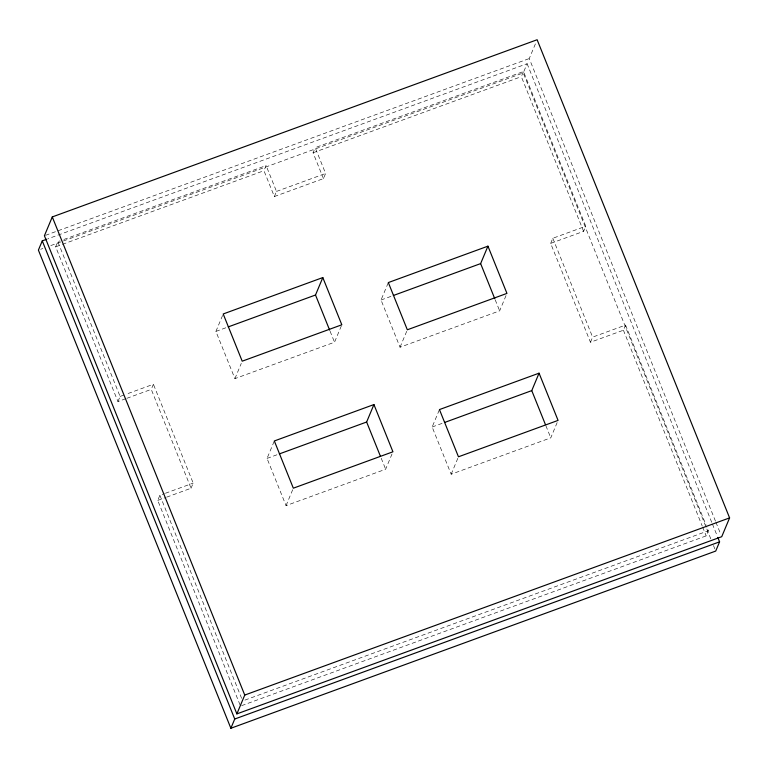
<?xml version="1.0" encoding="UTF-8"?>
<svg xmlns="http://www.w3.org/2000/svg" width="768" height="768" viewBox="0 0 768 768"><rect width="100%" height="100%" fill="white"/><g stroke="black" fill="none" stroke-linecap="round" stroke-linejoin="round"><path stroke-width="0.58" stroke-dasharray="3.84 2.88" d="M125.722 398.717L117.946 401.558L55.661 246.826L57.802 241.699L60.058 240.874M117.946 401.558L120.096 396.432L57.802 241.699M166.618 497.174L191.05 488.246L151.258 389.386L153.398 384.259L125.645 394.397M590.467 342.259L592.618 337.133L625.546 325.094L623.405 330.221L590.467 342.259L550.666 243.389L583.603 231.35L585.754 226.224L523.478 71.52L315.197 147.638L325.603 173.472L323.453 178.608L274.358 196.55L263.952 170.707L266.102 165.581L61.181 240.461M341.357 325.882L334.522 342.23L234.912 378.634L215.904 331.411L223.2 313.968M274.358 196.55L276.499 191.414L266.102 165.581M240.067 704.947L157.738 500.419L159.888 495.283L164.323 493.661M323.453 178.608L313.056 152.765L315.197 147.638M234.912 378.634L241.296 363.37M191.05 488.246L193.19 483.11L153.398 384.259M392.026 453.974L385.642 469.238L286.042 505.632L267.034 458.41L274.33 440.966M286.042 505.632L292.877 489.283M506.035 295.574L499.651 310.838L400.042 347.232L381.034 300.01L388.33 282.566M400.042 347.232L406.886 330.883M583.603 231.35L521.328 76.656L523.478 71.52M710.794 538.838L523.248 72.931L527.107 63.696L47.885 238.819M715.469 521.136L529.258 58.56L536.198 41.962M557.155 422.573L550.771 437.837L451.171 474.24L432.154 427.018L439.45 409.574M451.171 474.24L458.006 457.882M550.666 243.389L552.816 238.262L585.754 226.224M241.642 705.648L706.186 535.882L708.336 530.746L706.541 526.301M45.533 235.334L529.258 58.56M40.646 249.293L42.902 248.467M50.774 245.587L523.248 72.931M55.661 246.826L61.286 244.771M62.419 244.358L263.952 170.707M313.056 152.765L521.328 76.656M276.499 191.414L325.603 173.472M215.904 331.411L227.098 327.322M381.034 300.01L392.227 295.92M120.096 396.432L124.531 394.81M126.826 398.314L151.258 389.386M165.437 493.258L193.19 483.11M267.034 458.41L278.218 454.32M157.738 500.419L165.514 497.578M432.154 427.018L443.347 422.928M244.915 700.099L708.336 530.746M715.91 522.25L720.835 534.48M527.107 63.696L711.974 522.931M712.426 524.045L717.35 536.275M625.546 325.094L706.099 525.187M713.482 545.51L714.826 548.842M623.405 330.221L702.163 525.878M702.605 526.982L706.186 535.882M552.816 238.262L592.618 337.133M495.226 299.856L499.651 310.838M545.904 425.76L550.771 437.837M330.096 331.248L334.522 342.23M381.226 458.256L385.642 469.238M159.888 495.283L241.766 698.698"/><path stroke-width="1.15" d="M46.762 239.232L42.259 240.874L38.4 250.109L230.87 728.256L715.718 551.069L719.587 541.834L717.792 537.389M52.282 216.931L44.41 235.747L236.88 713.885L721.728 536.698L729.6 517.891L537.13 39.744L52.282 216.931L244.752 695.069L236.88 713.885M329.654 330.154L315.514 295.008L322.81 277.565L223.2 313.968L242.208 361.19L341.818 324.787L322.81 277.565M230.87 728.256L234.739 719.021L42.259 240.874M380.342 456.058L366.634 422.016L373.93 404.563L274.33 440.966L293.338 488.189L392.938 451.795L373.93 404.563M494.784 298.752L480.634 263.606L487.939 246.163L388.33 282.566L407.338 329.789L506.947 293.395L487.939 246.163M545.462 424.656L531.763 390.614L539.059 373.171L439.45 409.574L458.467 456.797L558.067 420.394L539.059 373.171M228.221 326.909L315.514 295.008M393.341 295.507L480.634 263.606M279.341 453.917L366.634 422.016M444.47 422.515L531.763 390.614M244.752 695.069L729.6 517.891M234.739 719.021L719.587 541.834"/></g></svg>
